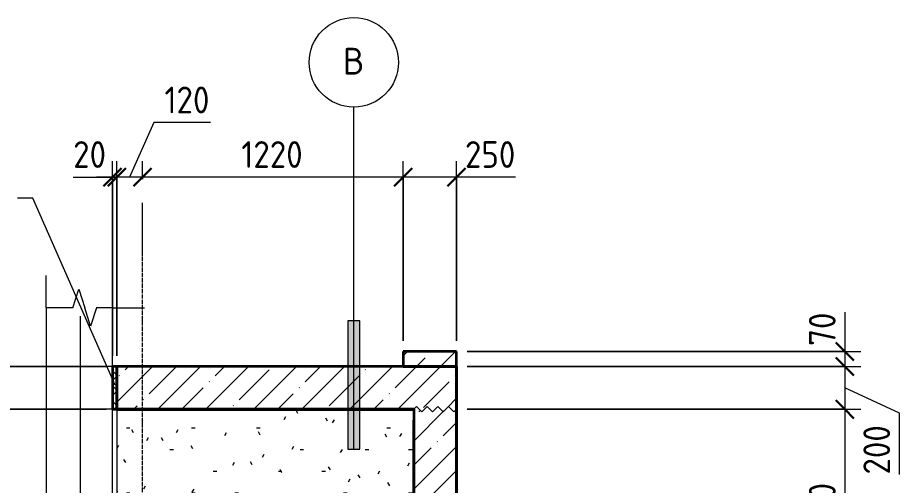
# Model space of a CAD drawing. Header units: millimetres. Extents: x 21225 to 69556, y -4162 to 36638.
# Drawn here: x 55127 to 59253, y -626 to 1561 of the extents above; entities that cross this region are included whole.
import ezdxf

# ---------------------------------------------------------------- set-up
doc = ezdxf.new("R2010")
doc.units = ezdxf.units.MM
doc.linetypes.add('02 Штрихпунктирная _20 мм_', pattern=[25, 20, -2.5, 0, -2.5])
for name, color, linetype, lineweight in [('AA_Dim', 7, 'Continuous', 9), ('AA_Dim-50', 7, 'Continuous', 9), ('AA_Linii', 7, 'Continuous', 9), ('AA_Oformlenie', 7, 'Continuous', 9), ('AA_Vinoska', 7, 'Continuous', 9), ('AA_Visotnaya otmetka', 7, 'Continuous', 9), ('AF_Element', 7, 'Continuous', 20), ('AF_Element_Грунт', 253, 'Continuous', 20), ('AF_Perekritie', 7, 'Continuous', 20), ('AF_Perekritie_Гидроизоляция', 253, 'Continuous', 20), ('AF_Perekritie_Опалубка', 253, 'Continuous', 20), ('AF_Stena', 7, 'Continuous', 60), ('AF_Stena_Гидроизоляция', 253, 'Continuous', 20), ('AF_Stena_Опалубка', 253, 'Continuous', 20), ('Оси', 7, 'Continuous', 9)]:
    doc.layers.add(name, color=color, linetype=linetype, lineweight=lineweight)
doc.styles.add('GOST Common_1', font='GOST Common.ttf', dxfattribs={"height": 125})
doc.styles.add('ISOCPEUR_1', font='isocpeur.ttf', dxfattribs={"width": 0.9, "height": 125})
doc.dimstyles.new('00_Точн_3_знака__прозр_', dxfattribs={"dimscale": 304.8, "dimtxt": 124.497647, "dimasz": 0.278871, "dimexe": 0.246063, "dimexo": 0.164042, "dimgap": 0.016404, "dimtad": 1, "dimdec": 3, "dimrnd": 0.001, "dimdsep": 46, "dimtxsty": 'ISOCPEUR_1', "dimblk1": 'OBLIQUE', "dimblk2": 'OBLIQUE', "dimsah": 1, "dimcen": 0.09, "dimdle": 0.246063, "dimazin": 0, "dimtfac": 1, "dimtdec": 4, "dimtix": 1, "dimtmove": 0, "dimatfit": 3, "dimfxl": 1, "dimtvp": 1, "dimtolj": 1, "dimtzin": 0, "dimlwd": 18, "dimlwe": 18, "dimarcsym": 2})
doc.dimstyles.new('00_Точн_3_знака__прозр__1', dxfattribs={"dimscale": 304.8, "dimtxt": 124.497647, "dimasz": 0.278871, "dimexe": 0.246063, "dimexo": 0.164042, "dimgap": 0.016404, "dimtad": 1, "dimdec": 3, "dimrnd": 0.001, "dimdsep": 46, "dimtxsty": 'ISOCPEUR_1', "dimblk1": 'OBLIQUE', "dimblk2": 'OBLIQUE', "dimsah": 1, "dimcen": 0.09, "dimdle": 0.246063, "dimazin": 0, "dimtfac": 1, "dimtdec": 4, "dimtix": 1, "dimtmove": 1, "dimatfit": 3, "dimfxl": 1, "dimtvp": 1, "dimtolj": 1, "dimtzin": 0, "dimlwd": 18, "dimlwe": 18, "dimarcsym": 2})
doc.dimstyles.new('05_Округл_1мм__прозр_', dxfattribs={"dimscale": 304.8, "dimtxt": 124.497647, "dimasz": 0.278871, "dimexe": 0.246063, "dimexo": 0.164042, "dimgap": 0.016404, "dimtad": 1, "dimdec": 0, "dimdsep": 46, "dimtxsty": 'ISOCPEUR_1', "dimblk1": 'OBLIQUE', "dimblk2": 'OBLIQUE', "dimsah": 1, "dimcen": 0.09, "dimdle": 0.246063, "dimazin": 0, "dimtfac": 1, "dimtdec": 4, "dimtix": 1, "dimtmove": 1, "dimatfit": 3, "dimfxl": 1, "dimtvp": 1, "dimtolj": 1, "dimtzin": 0, "dimlwd": 18, "dimlwe": 18, "dimarcsym": 2})
doc.dimstyles.new('05_Округл_1мм__прозр__1', dxfattribs={"dimscale": 304.8, "dimtxt": 124.497647, "dimasz": 0.278871, "dimexe": 0.246063, "dimexo": 0.164042, "dimgap": 0.016404, "dimtad": 1, "dimdec": 0, "dimdsep": 46, "dimtxsty": 'ISOCPEUR_1', "dimblk1": 'OBLIQUE', "dimblk2": 'OBLIQUE', "dimsah": 1, "dimcen": 0.09, "dimdle": 0.246063, "dimazin": 0, "dimtfac": 1, "dimtdec": 4, "dimtix": 1, "dimtmove": 0, "dimatfit": 3, "dimfxl": 1, "dimtvp": 1, "dimtolj": 1, "dimtzin": 0, "dimlwd": 18, "dimlwe": 18, "dimarcsym": 2})
pattern_1 = [(45, (57679.5, -1067.63), (-112.253, 112.253), []), (45, (57791.76, -1067.63), (-112.253, 112.253), [198.438, -39.688, 1.676, -38.011])]

# ---------------------------------------------------------------- blocks, each defined once
blk = doc.blocks.new('грунт1 - грунт1-3859709-Сечение 3')
at = {"layer": 'AF_Element', "lineweight": 9}
h = blk.add_hatch(dxfattribs=at)
h.set_pattern_fill('FP_7', color=256, style=0, pattern_type=2)
h.set_pattern_definition([(0, (25968.44, -1067.63), (406.4, 101.6), [16.764, -288.036, 16.764, -288.036, -1625.6]), (0, (25968.44, -1067.63), (406.4, 101.6), [-609.6, 16.764, -592.836, 16.764, -288.036, -711.2]), (0, (25968.44, -1067.63), (406.4, 101.6), [-1524, 16.764, -186.436, 16.764, -491.236]), (120, (26120.83, -1016.83), (-291.188, 301.1527), [16.764, -288.036, 16.764, -1913.636]), (120, (26120.83, -1016.83), (-291.188, 301.1527), [-321.564, -288.036, 16.764, -592.836, -1016]), (120, (26120.83, -1016.83), (-291.188, 301.1527), [-1219.2, 16.764, -288.036, 16.764, -694.436]), (120, (26120.83, -1016.83), (-291.188, 301.1527), [-1540.764, -186.436, 16.764, -491.236]), (240, (26171.63, -813.63), (-115.212, -402.7527), [16.764, -288.036, 16.764, -1913.636]), (240, (26171.63, -813.63), (-115.212, -402.7527), [-321.564, -288.036, 16.764, -592.836, -1016]), (240, (26171.63, -813.63), (-115.212, -402.7527), [-1219.2, 16.764, -288.036, 16.764, -694.436]), (240, (26171.63, -813.63), (-115.212, -402.7527), [-1540.764, -186.436, 16.764, -491.236])])
h.paths.add_polyline_path([(23880.1, -1700), (25269.1, -1700), (25269.1, -271), (23880.1, -271)])
at = {"layer": 'AF_Element'}
for p, q in [((25269.1, -271), (23880.1, -271)), ((23880.1, -271), (23880.1, -1700)), ((25269.1, -1700), (25269.1, -271)), ((23880.1, -1700), (25269.1, -1700))]:
    blk.add_line(p, q, dxfattribs=at)
blk = doc.blocks.new('011_ЛинияОбрыва _ЭлУзла_Линия_ - Тип 1-3711506-Сечение 3')
at = {"layer": 'AA_Oformlenie'}
for p, q in [((23673.8, 204.9), (23600.1, 204.9)), ((23860.1, 204.9), (23785.1, 204.9))]:
    blk.add_line(p, q, dxfattribs=at)
blk = doc.blocks.new('011_ЛинияОбрыва _ЭлУзла_Линия_ - Тип 1-3718728-Сечение 3')
at = {"layer": 'AA_Oformlenie'}
for p, q in [((23550.1, 204.9), (23550.1, -1033.1)), ((23550.1, -1144.4), (23550.1, -2381))]:
    blk.add_line(p, q, dxfattribs=at)
blk = doc.blocks.new('Последовательность узлов - 3мм масшт20 маскировка-904226-Сечение 3')
at = {"layer": 'AA_Oformlenie'}
for p, q in [((25270.1, -270.1), (25282.6, -257.6)), ((25307.6, -282.6), (25282.6, -257.6)), ((25320.1, -270.1), (25307.6, -282.6)), ((25320.1, -270.1), (25332.6, -257.6)), ((25357.6, -282.6), (25332.6, -257.6)), ((25370.1, -270.1), (25357.6, -282.6)), ((25370.1, -270.1), (25382.6, -257.6)), ((25407.6, -282.6), (25382.6, -257.6)), ((25420.1, -270.1), (25407.6, -282.6)), ((25420.1, -270.1), (25432.6, -257.6)), ((25457.6, -282.6), (25432.6, -257.6)), ((25470.1, -270.1), (25457.6, -282.6))]:
    blk.add_line(p, q, dxfattribs=at)
blk = doc.blocks.new('DIMBLOCK88-Сечение 3')
at = {"layer": 'AA_Dim-50', "lineweight": 18}
for p, q in [((56931.1, 50), (56931.1, 890.2)), ((57181.1, 50), (57181.1, 890.2)), ((57256.1, 815.2), (56931.1, 815.2)), ((56931.1, 815.2), (56931.1, 50)), ((57170.4, 815.2), (57056.1, 815.2)), ((57457.4, 815.2), (57170.4, 815.2)), ((57181.1, 815.2), (57181.1, 50))]:
    blk.add_line(p, q, dxfattribs=at)
at = {"layer": 'AA_Dim-50', "lineweight": 30}
for p, q in [((56931.1, 815.2), (56973.6, 857.7)), ((57181.1, 815.2), (57223.6, 857.7)), ((56931.1, 815.2), (56888.6, 772.7)), ((57181.1, 815.2), (57138.6, 772.7))]:
    blk.add_line(p, q, dxfattribs=at)
at = {"layer": 'AA_Dim-50', "color": 0, "lineweight": 18, "insert": (57220.4, 983.5), "char_height": 125, "width": 284.429, "attachment_point": 1, "line_spacing_factor": 1.149209, "style": 'ISOCPEUR_1'}
blk.add_mtext('250', dxfattribs=at)
blk = doc.blocks.new('_Oblique')
at = {"color": 0, "linetype": 'ByBlock', "lineweight": -2}
blk.add_line((-0.5, -0.5), (0.5, 0.5), dxfattribs=at)
blk = doc.blocks.new('DIMBLOCK89-Сечение 3')
at = {"layer": 'AA_Dim-50', "lineweight": 18}
for p, q in [((55711.1, 805.1), (55711.1, 890.2)), ((56931.1, 50), (56931.1, 890.2)), ((56931.1, 815.2), (55711.1, 815.2)), ((55711.1, 815.2), (55711.1, 805.1)), ((56931.1, 815.2), (56931.1, 50))]:
    blk.add_line(p, q, dxfattribs=at)
at = {"layer": 'AA_Dim-50', "lineweight": 30}
for p, q in [((55711.1, 815.2), (55753.6, 857.7)), ((56931.1, 815.2), (56973.6, 857.7)), ((55711.1, 815.2), (55668.6, 772.7)), ((56931.1, 815.2), (56888.6, 772.7))]:
    blk.add_line(p, q, dxfattribs=at)
at = {"layer": 'AA_Dim-50', "color": 0, "lineweight": 18, "insert": (56173.9, 983.5), "char_height": 125, "width": 353.382, "attachment_point": 1, "line_spacing_factor": 1.149209, "style": 'ISOCPEUR_1'}
blk.add_mtext('1220', dxfattribs=at)
blk = doc.blocks.new('DIMBLOCK90-Сечение 3')
at = {"layer": 'AA_Dim-50', "lineweight": 18}
for p, q in [((55764.4, 1070.2), (55651.1, 815.2)), ((56029.8, 1070.2), (55764.4, 1070.2)), ((55591.1, -20.1), (55591.1, 890.2)), ((55711.1, 805.1), (55711.1, 890.2)), ((55711.1, 815.2), (55591.1, 815.2)), ((55591.1, 815.2), (55591.1, -20.1)), ((55711.1, 815.2), (55711.1, 805.1))]:
    blk.add_line(p, q, dxfattribs=at)
at = {"layer": 'AA_Dim-50', "lineweight": 30}
for p, q in [((55591.1, 815.2), (55633.6, 857.7)), ((55711.1, 815.2), (55753.6, 857.7)), ((55591.1, 815.2), (55548.6, 772.7)), ((55711.1, 815.2), (55668.6, 772.7))]:
    blk.add_line(p, q, dxfattribs=at)
at = {"layer": 'AA_Dim-50', "color": 0, "lineweight": 18, "insert": (55814.4, 1238.5), "char_height": 125, "width": 258.572, "attachment_point": 1, "line_spacing_factor": 1.149209, "style": 'ISOCPEUR_1'}
blk.add_mtext('120', dxfattribs=at)
blk = doc.blocks.new('DIMBLOCK91-Сечение 3')
at = {"layer": 'AA_Dim-50', "lineweight": 18}
for p, q in [((55571.1, -20.1), (55571.1, 890.2)), ((55591.1, -20.1), (55591.1, 890.2)), ((55386.9, 815.2), (55595, 815.2)), ((55591.1, 815.2), (55496.1, 815.2)), ((55571.1, 815.2), (55571.1, -20.1)), ((55595, 815.2), (55581.1, 815.2)), ((55591.1, 815.2), (55591.1, -20.1))]:
    blk.add_line(p, q, dxfattribs=at)
at = {"layer": 'AA_Dim-50', "lineweight": 30}
for p, q in [((55571.1, 815.2), (55613.6, 857.7)), ((55591.1, 815.2), (55633.6, 857.7)), ((55571.1, 815.2), (55528.6, 772.7)), ((55591.1, 815.2), (55548.6, 772.7))]:
    blk.add_line(p, q, dxfattribs=at)
at = {"layer": 'AA_Dim-50', "color": 0, "lineweight": 18, "insert": (55386.9, 983.5), "char_height": 125, "width": 189.619, "attachment_point": 1, "line_spacing_factor": 1.149209, "style": 'ISOCPEUR_1'}
blk.add_mtext('20', dxfattribs=at)
blk = doc.blocks.new('DIMBLOCK92-Сечение 3')
at = {"layer": 'AA_Dim-50', "lineweight": 18}
for p, q in [((58998.3, 184.2), (58998.3, -23.8)), ((58998.3, 75), (58998.3, -70)), ((57231.1, 0), (59073.3, 0)), ((58998.3, 0), (57231.1, 0)), ((58998.3, -23.8), (58998.3, -35)), ((57231.1, -70), (59073.3, -70)), ((58998.3, -70), (57231.1, -70))]:
    blk.add_line(p, q, dxfattribs=at)
at = {"layer": 'AA_Dim-50', "lineweight": 30}
for p, q in [((58998.3, 0), (58955.8, 42.5)), ((58998.3, -70), (58955.8, -27.5)), ((58998.3, 0), (59040.8, -42.5)), ((58998.3, -70), (59040.8, -112.5))]:
    blk.add_line(p, q, dxfattribs=at)
at = {"layer": 'AA_Dim-50', "color": 0, "lineweight": 18, "insert": (58830, 26.2), "char_height": 125, "width": 189.619, "attachment_point": 1, "rotation": 90, "line_spacing_factor": 1.149209, "style": 'ISOCPEUR_1'}
blk.add_mtext('70', dxfattribs=at)
blk = doc.blocks.new('DIMBLOCK93-Сечение 3')
at = {"layer": 'AA_Dim-50', "lineweight": 30}
for p, q in [((58998.3, -70), (58955.8, -27.5)), ((58998.3, -70), (59040.8, -112.5)), ((58998.3, -270.1), (58955.8, -227.6)), ((58998.3, -270.1), (59040.8, -312.6))]:
    blk.add_line(p, q, dxfattribs=at)
at = {"layer": 'AA_Dim-50', "lineweight": 18}
for p, q in [((57231.1, -70), (59073.3, -70)), ((58998.3, -70), (57231.1, -70)), ((58998.3, -70), (58998.3, -270.1)), ((59253.3, -288.4), (58998.3, -170.1)), ((57231.1, -270.1), (59073.3, -270.1)), ((58998.3, -270.1), (57231.1, -270.1)), ((59253.3, -575.5), (59253.3, -288.4))]:
    blk.add_line(p, q, dxfattribs=at)
at = {"layer": 'AA_Dim-50', "color": 0, "lineweight": 18, "insert": (59085, -575.5), "char_height": 125, "width": 284.429, "attachment_point": 1, "rotation": 90, "line_spacing_factor": 1.149209, "style": 'ISOCPEUR_1'}
blk.add_mtext('200', dxfattribs=at)
blk = doc.blocks.new('DIMBLOCK94-Сечение 3')
at = {"layer": 'AA_Dim-50', "lineweight": 30}
for p, q in [((58998.3, -270.1), (58955.8, -227.6)), ((58998.3, -270.1), (59040.8, -312.6)), ((58998.3, -1200.1), (58955.8, -1157.6)), ((58998.3, -1200.1), (59040.8, -1242.6))]:
    blk.add_line(p, q, dxfattribs=at)
at = {"layer": 'AA_Dim-50', "lineweight": 18}
for p, q in [((57231.1, -270.1), (59073.3, -270.1)), ((58998.3, -270.1), (57231.1, -270.1)), ((58998.3, -270.1), (58998.3, -1200.1)), ((58669.3, -1200.1), (59073.3, -1200.1)), ((58998.3, -1200.1), (58669.3, -1200.1))]:
    blk.add_line(p, q, dxfattribs=at)
at = {"layer": 'AA_Dim-50', "color": 0, "lineweight": 18, "insert": (58830, -853.6), "char_height": 125, "width": 284.429, "attachment_point": 1, "rotation": 90, "line_spacing_factor": 1.149209, "style": 'ISOCPEUR_1'}
blk.add_mtext('930', dxfattribs=at)
blk = doc.blocks.new('010_Флажок только номер _ТиповАннот_1 - Узел В-3844442-Сечение 3')
at = {"layer": 'AA_Vinoska'}
blk.add_hatch(color=256, dxfattribs=at).paths.add_polyline_path([(25016.7, 142.7), (25016.7, -457.3), (24961.7, -457.3), (24961.7, 142.7)])
for p, q in [((24989.2, -457.3), (24989.2, 1142.7)), ((25016.7, 142.7), (24961.7, 142.7)), ((24961.7, 142.7), (24961.7, -457.3)), ((25016.7, -457.3), (25016.7, 142.7)), ((24961.7, -457.3), (25016.7, -457.3))]:
    blk.add_line(p, q, dxfattribs=at)
blk.add_circle((24989.2, 1351.8), 209.1, dxfattribs=at)
blk = doc.blocks.new('DIMBLOCK97-Сечение 3')
at = {"layer": 'AA_Dim-50', "lineweight": 18}
for p, q in [((54987.8, 206.3), (54987.8, -80.7)), ((54987.8, 5), (54987.8, -270)), ((55541.1, -70), (54912.8, -70)), ((54987.8, -70), (55541.1, -70)), ((54987.8, -80.7), (54987.8, -170)), ((55541.1, -270), (54912.8, -270)), ((54987.8, -270), (55541.1, -270))]:
    blk.add_line(p, q, dxfattribs=at)
at = {"layer": 'AA_Dim-50', "lineweight": 30}
for p, q in [((54987.8, -70), (54945.3, -27.5)), ((54987.8, -70), (55030.3, -112.5)), ((54987.8, -270), (54945.3, -227.5)), ((54987.8, -270), (55030.3, -312.5))]:
    blk.add_line(p, q, dxfattribs=at)
at = {"layer": 'AA_Dim-50', "color": 0, "lineweight": 18, "insert": (54819.5, -30.7), "char_height": 125, "width": 284.429, "attachment_point": 1, "rotation": 90, "line_spacing_factor": 1.149209, "style": 'ISOCPEUR_1'}
blk.add_mtext('200', dxfattribs=at)
blk = doc.blocks.new('DIMBLOCK98-Сечение 3')
at = {"layer": 'AA_Dim-50', "lineweight": 30}
for p, q in [((54987.8, -270), (54945.3, -227.5)), ((54987.8, -270), (55030.3, -312.5)), ((54987.8, -1700), (54945.3, -1657.5)), ((54987.8, -1700), (55030.3, -1742.5))]:
    blk.add_line(p, q, dxfattribs=at)
at = {"layer": 'AA_Dim-50', "lineweight": 18}
for p, q in [((55541.1, -270), (54912.8, -270)), ((54987.8, -270), (54987.8, -1700)), ((54987.8, -270), (55541.1, -270)), ((55541.1, -1700), (54912.8, -1700)), ((54987.8, -1700), (55541.1, -1700))]:
    blk.add_line(p, q, dxfattribs=at)
at = {"layer": 'AA_Dim-50', "color": 0, "lineweight": 18, "insert": (54819.5, -1138.2), "char_height": 125, "width": 367.747, "attachment_point": 1, "rotation": 90, "line_spacing_factor": 1.149209, "style": 'ISOCPEUR_1'}
blk.add_mtext('1430', dxfattribs=at)

msp = doc.modelspace()

# ---------------------------------------------------------------- hatches: boundary and pattern name
at = {"layer": 'AF_Perekritie', "lineweight": 9}
h = msp.add_hatch(dxfattribs=at)
h.set_pattern_fill('FP_4', color=256, style=0, pattern_type=2)
h.set_pattern_definition(pattern_1)
h.paths.add_polyline_path([(56948.8723, -70), (57181.1335, -70), (57181.1335, 0), (56931.1335, 0), (56931.1335, -70)])
h = msp.add_hatch(dxfattribs=at)
h.set_pattern_fill('FP_4', color=256, style=0, pattern_type=2)
h.set_pattern_definition(pattern_1)
h.paths.add_polyline_path([(55591.1335, -269.9996), (56981.1335, -269.9996), (56981.1335, -262.1276), (57181.1335, -262.1276), (57181.1335, -69.9996), (55591.1335, -69.9996)])
at = {"layer": 'AF_Stena', "lineweight": 9}
h = msp.add_hatch(dxfattribs=at)
h.set_pattern_fill('FP_6', color=256, style=0, pattern_type=2)
h.set_pattern_definition([(45, (57679.507, -1067.63), (-35.3553, 35.3553), []), (135, (57679.507, -1067.63), (-35.3553, -35.3553), [])])
h.paths.add_polyline_path([(55591.1339, -270.1276), (55591.1339, -70.1276), (55571.1339, -70.1276), (55571.1339, -270.1276)])
h = msp.add_hatch(dxfattribs=at)
h.set_pattern_fill('FP_4', color=256, style=0, pattern_type=2)
h.set_pattern_definition(pattern_1)
h.paths.add_polyline_path([(57131.1335, -1692.1276), (57181.1335, -1692.1276), (57181.1335, -278.1276), (56981.1345, -278.1276), (56981.1345, -1692.1276), (57081.1335, -1692.1276)])

# ---------------------------------------------------------------- linework, layer by layer
at = {"layer": 'AA_Linii'}
for p, q in [((55421.1342, -2446.3816), (55421.1342, 165.6197)), ((55571.1342, -2250.1276), (55571.1342, 204.8724))]:
    msp.add_line(p, q, dxfattribs=at)
at = {"layer": 'AA_Vinoska'}
for p, q in [((55197.5599, 717.3837), (55127.1287, 717.3837)), ((55582.8598, -156.7914), (55197.5599, 717.3837)), ((55261.1342, 204.8724), (55261.1342, 354.8724)), ((55384.8255, 204.8724), (55412.9798, 291.5225)), ((55412.9798, 291.5225), (55441.1342, 204.8724)), ((55311.1342, 204.8724), (55261.1342, 204.8724)), ((55468.6342, 118.2698), (55441.1342, 204.8724)), ((55496.1342, 204.8724), (55468.6342, 118.2698)), ((55571.1342, 204.8724), (55721.1342, 204.8724))]:
    msp.add_line(p, q, dxfattribs=at)
at = {"layer": 'AA_Visotnaya otmetka'}
for p, q in [((56256.6718, -69.9996), (54409.6598, -69.9996)), ((56256.6718, -69.9996), (56256.6718, -69.9996)), ((56125.6806, -269.9996), (54406.9888, -269.9996)), ((56125.6806, -269.9996), (56125.6806, -269.9996))]:
    msp.add_line(p, q, dxfattribs=at)
at = {"layer": 'AF_Perekritie_Гидроизоляция', "lineweight": 35}
for p, q in [((56981.1335, -269.9996), (55591.1339, -269.9996)), ((55591.1339, -269.9996), (55591.1339, -270.9996)), ((55591.1339, -270.9996), (56981.1335, -270.9996)), ((56981.1343, -270.9996), (56981.1343, -269.9996))]:
    msp.add_line(p, q, dxfattribs=at)
at = {"layer": 'AF_Perekritie_Опалубка', "lineweight": 35}
for p, q in [((57181.1335, 0), (56931.1335, 0)), ((56931.1335, 0), (56931.1335, -70)), ((57181.1335, -70), (57181.1335, 0)), ((57181.1335, -69.9996), (55591.1335, -69.9996)), ((55591.1335, -69.9996), (55591.1335, -269.9996)), ((56931.1335, -70), (57181.1335, -70)), ((57181.1335, -269.9996), (57181.1335, -69.9996)), ((55591.1335, -269.9996), (56981.1335, -269.9996))]:
    msp.add_line(p, q, dxfattribs=at)
at = {"layer": 'AF_Stena_Гидроизоляция', "lineweight": 35}
for p, q in [((55591.1339, -70.1276), (55571.1339, -70.1276)), ((55571.1339, -70.1276), (55571.1339, -270.1276)), ((55591.1339, -270.1276), (55591.1339, -70.1276)), ((57182.1335, -70.1276), (57181.1335, -70.1276)), ((57181.1335, -70.1276), (57181.1335, -2000)), ((57182.1335, -1200.1276), (57182.1335, -70.1276)), ((55571.1339, -270.1276), (55591.1339, -270.1276)), ((56981.1345, -321.1276), (56980.1345, -321.1276)), ((56980.1345, -321.1276), (56980.1345, -1700.1276)), ((56981.1345, -1700.1276), (56981.1345, -321.1276))]:
    msp.add_line(p, q, dxfattribs=at)
at = {"layer": 'AF_Stena_Опалубка', "lineweight": 35}
for p, q in [((56981.1345, -270), (56981.1345, -1700)), ((57181.1345, -1700), (57181.1345, -270))]:
    msp.add_line(p, q, dxfattribs=at)
at = {"layer": 'Оси'}
msp.add_line((55711.1339, 445.0931), (55711.1339, 695.0931), dxfattribs=at)
at = {"layer": 'Оси', "linetype": '02 Штрихпунктирная _20 мм_'}
msp.add_line((55711.1339, -2915.5028), (55711.1339, 445.0931), dxfattribs=at)

# ---------------------------------------------------------------- block references
at = {"layer": 'AA_Oformlenie'}
for name in ['011_ЛинияОбрыва _ЭлУзла_Линия_ - Тип 1-3718728-Сечение 3', '011_ЛинияОбрыва _ЭлУзла_Линия_ - Тип 1-3711506-Сечение 3', 'Последовательность узлов - 3мм масшт20 маскировка-904226-Сечение 3']:
    msp.add_blockref(name, (31711.0723, 0), dxfattribs=at)
at = {"layer": 'AA_Vinoska'}
msp.add_blockref('010_Флажок только номер _ТиповАннот_1 - Узел В-3844442-Сечение 3', (31711.0723, 0), dxfattribs=at)
at = {"layer": 'AF_Element_Грунт'}
msp.add_blockref('грунт1 - грунт1-3859709-Сечение 3', (31711.0723, 0), dxfattribs=at)

# ---------------------------------------------------------------- texts
at = {"layer": 'AA_Vinoska', "insert": (56648.5207, 1419.7997), "char_height": 125, "width": 124.261562, "attachment_point": 1, "style": 'GOST Common_1'}
msp.add_mtext('\\fGOST Common|b0|i0|c204|p34|;В', dxfattribs=at)

# ---------------------------------------------------------------- dimensions: what is measured, and where the dimension line sits
at = {"layer": 'AA_Dim', "lineweight": 18}
for base, p1, p2, override, picture, middle in [((55591.1339, 815.2176), (55711.1339, 755.1135), (55591.1339, -70.1276), {"dimpost": '<>', "dimfxl": 833.920224}, 'DIMBLOCK90-Сечение 3', (55943.6451, 1155.1912)), ((55571.1339, 815.2176), (55591.1339, -70.1276), (55571.1339, -70.1276), {"dimpost": '<>', "dimfxl": 20}, 'DIMBLOCK91-Сечение 3', (55481.7481, 900.1912)), ((56931.1335, 815.2176), (57181.1335, 0), (56931.1335, 0), {"dimpost": '<>', "dimfxl": 250}, 'DIMBLOCK88-Сечение 3', (57362.6172, 900.1912))]:
    dim = msp.add_linear_dim(base=base, p1=p1, p2=p2, dimstyle='00_Точн_3_знака__прозр__1', override=override, dxfattribs=at)
    dim.commit()
    dim.dimension.update_dxf_attribs({"geometry": picture, "text_midpoint": middle, "dimtype": 160})
for base, p1, p2, angle, dimstyle, override, picture, middle in [((55711.1339, 815.2176), (56931.1335, 0), (55711.1339, 755.1135), 0, '00_Точн_3_знака__прозр_', {"dimpost": '<>', "dimfxl": 1434.780567}, 'DIMBLOCK89-Сечение 3', (56321.1337, 882.7176)), ((54987.7629, -1700), (55591.1339, -269.9996), (55591.1342, -1700), 90, '00_Точн_3_знака__прозр_', {"dimpost": '<>', "dimfxl": 1430.000362}, 'DIMBLOCK98-Сечение 3', (54920.2629, -984.9998)), ((58998.3155, -1200.1276), (57181.1335, -270.1276), (58619.3474, -1200.1276), 90, '05_Округл_1мм__прозр__1', {"dimpost": '<>', "dimfxl": 1712.705278}, 'DIMBLOCK94-Сечение 3', (58930.8155, -735.1276))]:
    dim = msp.add_linear_dim(base=base, p1=p1, p2=p2, angle=angle, dimstyle=dimstyle, override=override, dxfattribs=at)
    dim.commit()
    dim.dimension.update_dxf_attribs({"geometry": picture, "text_midpoint": middle})
for base, p1, p2, dimstyle, override, picture, middle in [((54987.7629, -269.9996), (55591.1335, -69.9996), (55591.1339, -269.9996), '00_Точн_3_знака__прозр__1', {"dimpost": '<>', "dimfxl": 200}, 'DIMBLOCK97-Сечение 3', (54902.7893, 111.484)), ((58998.3155, -69.9996), (57181.1335, 0), (57181.1335, -69.9996), '05_Округл_1мм__прозр_', {"dimpost": '<>', "dimfxl": 69.999638}, 'DIMBLOCK92-Сечение 3', (58913.3419, 120.9893)), ((58998.3155, -270.1276), (57181.1335, -69.9996), (57181.1335, -270.1276), '05_Округл_1мм__прозр_', {"dimpost": '<>', "dimfxl": 200.128}, 'DIMBLOCK93-Сечение 3', (59168.3419, -433.2362))]:
    dim = msp.add_linear_dim(base=base, p1=p1, p2=p2, angle=90, dimstyle=dimstyle, override=override, dxfattribs=at)
    dim.commit()
    dim.dimension.update_dxf_attribs({"geometry": picture, "text_midpoint": middle, "dimtype": 160, "text_rotation": 90})

doc.saveas('drawing.dxf')
